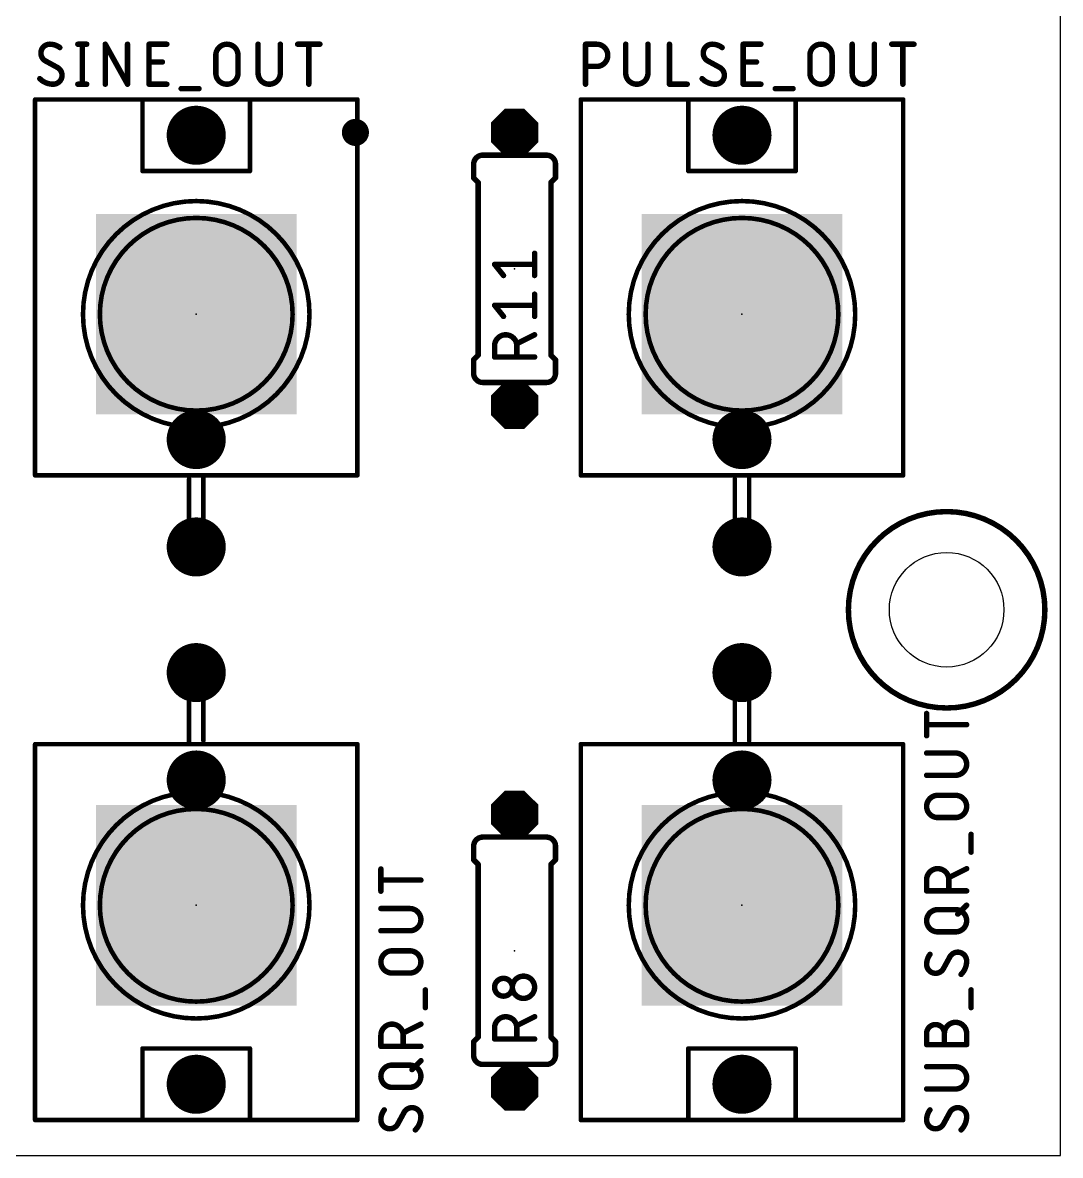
# Model space of a CAD drawing. Extents: x 0 to 48, y 0 to 102.
# Drawn here: x 19.28 to 48.26, y 0 to 31.64 of the extents above; entities that cross this region are included whole.
import ezdxf

# ---------------------------------------------------------------- set-up
doc = ezdxf.new("R2010")
doc.units = 0
for name, color, linetype in [('17', 110, 'CONTINUOUS'), ('18', 110, 'CONTINUOUS'), ('20', 31, 'CONTINUOUS'), ('21', 253, 'CONTINUOUS'), ('23', 53, 'CONTINUOUS'), ('25', 253, 'CONTINUOUS'), ('41', 12, 'CONTINUOUS'), ('51', 253, 'CONTINUOUS')]:
    doc.layers.add(name, color=color, linetype=linetype)

# ---------------------------------------------------------------- blocks, each defined once
blk = doc.blocks.new('RECT')
blk.add_solid([(-0.5, -0.5), (0.5, -0.5), (-0.5, 0.5), (0.5, 0.5)])
blk = doc.blocks.new('ROUNDP')
at = {"const_width": 0.5}
blk.add_lwpolyline([(0, -0.25, 1), (0, 0.25, 1), (0, -0.25)], format="xyb", dxfattribs=at)
blk = doc.blocks.new('OCTAGONP')
at = {"const_width": 0.5}
blk.add_lwpolyline([(-0.25, -0.1036), (-0.25, 0.1036), (-0.1036, 0.25), (0.1036, 0.25), (0.25, 0.1036), (0.25, -0.1036), (0.1036, -0.25), (-0.1036, -0.25), (-0.25, -0.1036), (-0.25, 0.1036)], dxfattribs=at)
blk = doc.blocks.new('ROUNDV')
at = {"const_width": 0.5}
blk.add_lwpolyline([(0, -0.25, 1), (0, 0.25, 1), (0, -0.25)], format="xyb", dxfattribs=at)

msp = doc.modelspace()

# ---------------------------------------------------------------- linework, layer by layer
at = {"layer": '20'}
for p, q in [((48.26, 0), (48.26, 99.06)), ((0, 0), (48.26, 0))]:
    msp.add_line(p, q, dxfattribs=at)
msp.add_circle((45.085, 15.24), 1.6002, dxfattribs=at)
at = {"layer": '21'}
for points, const_width in [([(19.63, 29.495), (22.63, 29.495)], 0.127), ([(19.63, 29.495), (19.63, 18.995)], 0.127), ([(22.63, 29.495), (25.63, 29.495)], 0.127), ([(22.63, 29.495), (22.63, 27.495)], 0.127), ([(25.63, 29.495), (28.63, 29.495)], 0.127), ([(25.63, 27.495), (25.63, 29.495)], 0.127), ([(28.63, 18.995), (28.63, 29.495)], 0.127), ([(34.87, 29.495), (37.87, 29.495)], 0.127), ([(34.87, 29.495), (34.87, 18.995)], 0.127), ([(37.87, 29.495), (40.87, 29.495)], 0.127), ([(37.87, 29.495), (37.87, 27.495)], 0.127), ([(40.87, 29.495), (43.87, 29.495)], 0.127), ([(40.87, 27.495), (40.87, 29.495)], 0.127), ([(43.87, 18.995), (43.87, 29.495)], 0.127), ([(22.63, 27.495), (25.63, 27.495)], 0.127), ([(31.877, 27.686), (31.877, 27.305)], 0.1524), ([(34.163, 27.686), (34.163, 27.305)], 0.1524), ([(37.87, 27.495), (40.87, 27.495)], 0.127), ([(32.004, 27.178), (31.877, 27.305)], 0.1524), ([(32.004, 22.352), (32.004, 27.178)], 0.1524), ([(34.036, 27.178), (34.163, 27.305)], 0.1524), ([(34.036, 22.352), (34.036, 27.178)], 0.1524), ([(32.004, 22.352), (31.877, 22.225)], 0.1524), ([(31.877, 21.844), (31.877, 22.225)], 0.1524), ([(34.036, 22.352), (34.163, 22.225)], 0.1524), ([(34.163, 21.844), (34.163, 22.225)], 0.1524), ([(19.63, 18.995), (24.33, 18.995)], 0.127), ([(24.33, 18.995), (28.63, 18.995)], 0.127), ([(24.33, 16.795), (24.33, 18.995)], 0.127), ([(34.87, 18.995), (39.57, 18.995)], 0.127), ([(39.57, 18.995), (43.87, 18.995)], 0.127), ([(39.57, 16.795), (39.57, 18.995)], 0.127), ([(23.93, 18.895), (23.93, 16.795)], 0.127), ([(39.17, 18.895), (39.17, 16.795)], 0.127), ([(23.93, 16.795), (24.33, 16.795)], 0.127), ([(39.17, 16.795), (39.57, 16.795)], 0.127), ([(24.33, 13.685), (23.93, 13.685)], 0.127), ([(23.93, 13.685), (23.93, 11.485)], 0.127), ([(24.33, 11.585), (24.33, 13.685)], 0.127), ([(39.57, 13.685), (39.17, 13.685)], 0.127), ([(39.17, 13.685), (39.17, 11.485)], 0.127), ([(39.57, 11.585), (39.57, 13.685)], 0.127), ([(23.93, 11.485), (19.63, 11.485)], 0.127), ([(19.63, 11.485), (19.63, 0.985)], 0.127), ([(28.63, 11.485), (23.93, 11.485)], 0.127), ([(28.63, 0.985), (28.63, 11.485)], 0.127), ([(39.17, 11.485), (34.87, 11.485)], 0.127), ([(34.87, 11.485), (34.87, 0.985)], 0.127), ([(43.87, 11.485), (39.17, 11.485)], 0.127), ([(43.87, 0.985), (43.87, 11.485)], 0.127), ([(31.877, 8.636), (31.877, 8.255)], 0.1524), ([(34.163, 8.636), (34.163, 8.255)], 0.1524), ([(32.004, 8.128), (31.877, 8.255)], 0.1524), ([(34.036, 8.128), (34.163, 8.255)], 0.1524), ([(32.004, 3.302), (32.004, 8.128)], 0.1524), ([(34.036, 3.302), (34.036, 8.128)], 0.1524), ([(32.004, 3.302), (31.877, 3.175)], 0.1524), ([(31.877, 2.794), (31.877, 3.175)], 0.1524), ([(34.036, 3.302), (34.163, 3.175)], 0.1524), ([(34.163, 2.794), (34.163, 3.175)], 0.1524), ([(25.63, 2.985), (22.63, 2.985)], 0.127), ([(22.63, 2.985), (22.63, 0.985)], 0.127), ([(25.63, 0.985), (25.63, 2.985)], 0.127), ([(40.87, 2.985), (37.87, 2.985)], 0.127), ([(37.87, 2.985), (37.87, 0.985)], 0.127), ([(40.87, 0.985), (40.87, 2.985)], 0.127), ([(22.63, 0.985), (19.63, 0.985)], 0.127), ([(25.63, 0.985), (22.63, 0.985)], 0.127), ([(28.63, 0.985), (25.63, 0.985)], 0.127), ([(37.87, 0.985), (34.87, 0.985)], 0.127), ([(40.87, 0.985), (37.87, 0.985)], 0.127), ([(43.87, 0.985), (40.87, 0.985)], 0.127)]:
    msp.add_lwpolyline(points, dxfattribs=dict(at, const_width=const_width))
for points, const_width in [([(19.63, 29.5267, 1), (19.63, 29.4633)], 0.0635), ([(19.6618, 29.495, 1), (19.5983, 29.495)], 0.0635), ([(22.63, 29.5267, 1), (22.63, 29.4633)], 0.0635), ([(22.6618, 29.495, 1), (22.5983, 29.495)], 0.0635), ([(22.63, 29.4633, 1), (22.63, 29.5267)], 0.0635), ([(25.63, 29.5267, 1), (25.63, 29.4633)], 0.0635), ([(25.6618, 29.495, 1), (25.5983, 29.495)], 0.0635), ([(25.63, 29.4633, 1), (25.63, 29.5267)], 0.0635), ([(28.6618, 29.495, 1), (28.5983, 29.495)], 0.0635), ([(28.63, 29.4633, 1), (28.63, 29.5267)], 0.0635), ([(34.87, 29.5267, 1), (34.87, 29.4633)], 0.0635), ([(34.9018, 29.495, 1), (34.8383, 29.495)], 0.0635), ([(37.87, 29.5267, 1), (37.87, 29.4633)], 0.0635), ([(37.9018, 29.495, 1), (37.8383, 29.495)], 0.0635), ([(37.87, 29.4633, 1), (37.87, 29.5267)], 0.0635), ([(40.87, 29.5267, 1), (40.87, 29.4633)], 0.0635), ([(40.9018, 29.495, 1), (40.8383, 29.495)], 0.0635), ([(40.87, 29.4633, 1), (40.87, 29.5267)], 0.0635), ([(43.9018, 29.495, 1), (43.8383, 29.495)], 0.0635), ([(43.87, 29.4633, 1), (43.87, 29.5267)], 0.0635), ([(32.131, 27.94, 0.4142), (31.877, 27.686)], 0.1524), ([(32.131, 27.9019, 1), (32.131, 27.9781)], 0.0762), ([(34.163, 27.686, 0.4142), (33.909, 27.94)], 0.1524), ([(33.909, 27.9781, 1), (33.909, 27.9019)], 0.0762), ([(22.63, 27.5267, 1), (22.63, 27.4633)], 0.0635), ([(25.63, 27.4633, 1), (25.63, 27.5267)], 0.0635), ([(31.9151, 27.686, 1), (31.8389, 27.686)], 0.0762), ([(31.8389, 27.686, 1), (31.9151, 27.686)], 0.0762), ([(34.2011, 27.686, 1), (34.1249, 27.686)], 0.0762), ([(34.1249, 27.686, 1), (34.2011, 27.686)], 0.0762), ([(37.87, 27.5267, 1), (37.87, 27.4633)], 0.0635), ([(40.87, 27.4633, 1), (40.87, 27.5267)], 0.0635), ([(22.5983, 27.495, 1), (22.6618, 27.495)], 0.0635), ([(25.5983, 27.495, 1), (25.6618, 27.495)], 0.0635), ([(31.8389, 27.305, 1), (31.9151, 27.305)], 0.0762), ([(31.9039, 27.3319, 1), (31.8501, 27.2781)], 0.0762), ([(32.0421, 27.178, 1), (31.9659, 27.178)], 0.0762), ([(31.9771, 27.1511, 1), (32.0309, 27.2049)], 0.0762), ([(34.0741, 27.178, 1), (33.9979, 27.178)], 0.0762), ([(34.0091, 27.2049, 1), (34.0629, 27.1511)], 0.0762), ([(34.1249, 27.305, 1), (34.2011, 27.305)], 0.0762), ([(34.1899, 27.2781, 1), (34.1361, 27.3319)], 0.0762), ([(37.8383, 27.495, 1), (37.9018, 27.495)], 0.0635), ([(40.8383, 27.495, 1), (40.9018, 27.495)], 0.0635), ([(24.13, 20.3327, 1), (24.13, 26.6573, 1), (24.13, 20.3327)], 0.127), ([(39.37, 20.3327, 1), (39.37, 26.6573, 1), (39.37, 20.3327)], 0.127), ([(24.13, 20.8043, 1), (24.13, 26.1857, 1), (24.13, 20.8043)], 0.127), ([(39.37, 20.8043, 1), (39.37, 26.1857, 1), (39.37, 20.8043)], 0.127), ([(31.9151, 22.225, 1), (31.8389, 22.225)], 0.0762), ([(31.8501, 22.2519, 1), (31.9039, 22.1981)], 0.0762), ([(31.9659, 22.352, 1), (32.0421, 22.352)], 0.0762), ([(32.0309, 22.3251, 1), (31.9771, 22.3789)], 0.0762), ([(33.9979, 22.352, 1), (34.0741, 22.352)], 0.0762), ([(34.0629, 22.3789, 1), (34.0091, 22.3251)], 0.0762), ([(34.2011, 22.225, 1), (34.1249, 22.225)], 0.0762), ([(34.1361, 22.1981, 1), (34.1899, 22.2519)], 0.0762), ([(31.877, 21.844, 0.4142), (32.131, 21.59)], 0.1524), ([(31.9151, 21.844, 1), (31.8389, 21.844)], 0.0762), ([(31.8389, 21.844, 1), (31.9151, 21.844)], 0.0762), ([(33.909, 21.59, 0.4142), (34.163, 21.844)], 0.1524), ([(34.2011, 21.844, 1), (34.1249, 21.844)], 0.0762), ([(34.1249, 21.844, 1), (34.2011, 21.844)], 0.0762), ([(32.131, 21.5519, 1), (32.131, 21.6281)], 0.0762), ([(33.909, 21.6281, 1), (33.909, 21.5519)], 0.0762), ([(19.63, 19.0267, 1), (19.63, 18.9633)], 0.0635), ([(19.5983, 18.995, 1), (19.6618, 18.995)], 0.0635), ([(24.33, 19.0267, 1), (24.33, 18.9633)], 0.0635), ([(24.3618, 18.995, 1), (24.2983, 18.995)], 0.0635), ([(24.33, 18.9633, 1), (24.33, 19.0267)], 0.0635), ([(28.5983, 18.995, 1), (28.6618, 18.995)], 0.0635), ([(28.63, 18.9633, 1), (28.63, 19.0267)], 0.0635), ([(34.87, 19.0267, 1), (34.87, 18.9633)], 0.0635), ([(34.8383, 18.995, 1), (34.9018, 18.995)], 0.0635), ([(39.57, 19.0267, 1), (39.57, 18.9633)], 0.0635), ([(39.6018, 18.995, 1), (39.5382, 18.995)], 0.0635), ([(39.57, 18.9633, 1), (39.57, 19.0267)], 0.0635), ([(43.8383, 18.995, 1), (43.9018, 18.995)], 0.0635), ([(43.87, 18.9633, 1), (43.87, 19.0267)], 0.0635), ([(23.9617, 18.895, 1), (23.8983, 18.895)], 0.0635), ([(39.2018, 18.895, 1), (39.1382, 18.895)], 0.0635), ([(23.93, 16.8268, 1), (23.93, 16.7633)], 0.0635), ([(23.8983, 16.795, 1), (23.9617, 16.795)], 0.0635), ([(24.2983, 16.795, 1), (24.3618, 16.795)], 0.0635), ([(24.33, 16.7633, 1), (24.33, 16.8268)], 0.0635), ([(39.1382, 16.795, 1), (39.2018, 16.795)], 0.0635), ([(39.17, 16.8268, 1), (39.17, 16.7633)], 0.0635), ([(39.5382, 16.795, 1), (39.6018, 16.795)], 0.0635), ([(39.57, 16.7633, 1), (39.57, 16.8268)], 0.0635), ([(23.93, 13.7168, 1), (23.93, 13.6532)], 0.0635), ([(23.9617, 13.685, 1), (23.8983, 13.685)], 0.0635), ([(24.3618, 13.685, 1), (24.2983, 13.685)], 0.0635), ([(24.33, 13.6532, 1), (24.33, 13.7168)], 0.0635), ([(39.2018, 13.685, 1), (39.1382, 13.685)], 0.0635), ([(39.17, 13.7168, 1), (39.17, 13.6532)], 0.0635), ([(39.6018, 13.685, 1), (39.5382, 13.685)], 0.0635), ([(39.57, 13.6532, 1), (39.57, 13.7168)], 0.0635), ([(19.63, 11.5168, 1), (19.63, 11.4533)], 0.0635), ([(19.6618, 11.485, 1), (19.5983, 11.485)], 0.0635), ([(23.93, 11.5168, 1), (23.93, 11.4533)], 0.0635), ([(23.8983, 11.485, 1), (23.9617, 11.485)], 0.0635), ([(23.93, 11.4533, 1), (23.93, 11.5168)], 0.0635), ([(24.2983, 11.585, 1), (24.3618, 11.585)], 0.0635), ([(28.6618, 11.485, 1), (28.5983, 11.485)], 0.0635), ([(28.63, 11.4533, 1), (28.63, 11.5168)], 0.0635), ([(34.87, 11.5168, 1), (34.87, 11.4533)], 0.0635), ([(34.9018, 11.485, 1), (34.8383, 11.485)], 0.0635), ([(39.1382, 11.485, 1), (39.2018, 11.485)], 0.0635), ([(39.17, 11.5168, 1), (39.17, 11.4533)], 0.0635), ([(39.17, 11.4533, 1), (39.17, 11.5168)], 0.0635), ([(39.5382, 11.585, 1), (39.6018, 11.585)], 0.0635), ([(43.9018, 11.485, 1), (43.8383, 11.485)], 0.0635), ([(43.87, 11.4533, 1), (43.87, 11.5168)], 0.0635), ([(24.13, 3.8227, 1), (24.13, 10.1473, 1), (24.13, 3.8227)], 0.127), ([(39.37, 3.8227, 1), (39.37, 10.1473, 1), (39.37, 3.8227)], 0.127), ([(24.13, 4.2943, 1), (24.13, 9.6757, 1), (24.13, 4.2943)], 0.127), ([(39.37, 4.2943, 1), (39.37, 9.6757, 1), (39.37, 4.2943)], 0.127), ([(32.131, 8.89, 0.4142), (31.877, 8.636)], 0.1524), ([(32.131, 8.8519, 1), (32.131, 8.9281)], 0.0762), ([(34.163, 8.636, 0.4142), (33.909, 8.89)], 0.1524), ([(33.909, 8.9281, 1), (33.909, 8.8519)], 0.0762), ([(31.9151, 8.636, 1), (31.8389, 8.636)], 0.0762), ([(31.8389, 8.636, 1), (31.9151, 8.636)], 0.0762), ([(34.2011, 8.636, 1), (34.1249, 8.636)], 0.0762), ([(34.1249, 8.636, 1), (34.2011, 8.636)], 0.0762), ([(31.8389, 8.255, 1), (31.9151, 8.255)], 0.0762), ([(31.9039, 8.2819, 1), (31.8501, 8.2281)], 0.0762), ([(34.1249, 8.255, 1), (34.2011, 8.255)], 0.0762), ([(34.1899, 8.2281, 1), (34.1361, 8.2819)], 0.0762), ([(32.0421, 8.128, 1), (31.9659, 8.128)], 0.0762), ([(31.9771, 8.1011, 1), (32.0309, 8.1549)], 0.0762), ([(34.0741, 8.128, 1), (33.9979, 8.128)], 0.0762), ([(34.0091, 8.1549, 1), (34.0629, 8.1011)], 0.0762), ([(31.9151, 3.175, 1), (31.8389, 3.175)], 0.0762), ([(31.8501, 3.2019, 1), (31.9039, 3.1481)], 0.0762), ([(31.9659, 3.302, 1), (32.0421, 3.302)], 0.0762), ([(32.0309, 3.2751, 1), (31.9771, 3.3289)], 0.0762), ([(33.9979, 3.302, 1), (34.0741, 3.302)], 0.0762), ([(34.0629, 3.3289, 1), (34.0091, 3.2751)], 0.0762), ([(34.2011, 3.175, 1), (34.1249, 3.175)], 0.0762), ([(34.1361, 3.1481, 1), (34.1899, 3.2019)], 0.0762), ([(22.63, 3.0168, 1), (22.63, 2.9533)], 0.0635), ([(22.6618, 2.985, 1), (22.5983, 2.985)], 0.0635), ([(25.6618, 2.985, 1), (25.5983, 2.985)], 0.0635), ([(25.63, 2.9533, 1), (25.63, 3.0168)], 0.0635), ([(31.877, 2.794, 0.4142), (32.131, 2.54)], 0.1524), ([(31.9151, 2.794, 1), (31.8389, 2.794)], 0.0762), ([(33.909, 2.54, 0.4142), (34.163, 2.794)], 0.1524), ([(34.2011, 2.794, 1), (34.1249, 2.794)], 0.0762), ([(37.87, 3.0168, 1), (37.87, 2.9533)], 0.0635), ([(37.9018, 2.985, 1), (37.8383, 2.985)], 0.0635), ([(40.9018, 2.985, 1), (40.8383, 2.985)], 0.0635), ([(40.87, 2.9533, 1), (40.87, 3.0168)], 0.0635), ([(31.8389, 2.794, 1), (31.9151, 2.794)], 0.0762), ([(32.131, 2.5019, 1), (32.131, 2.5781)], 0.0762), ([(33.909, 2.5781, 1), (33.909, 2.5019)], 0.0762), ([(34.1249, 2.794, 1), (34.2011, 2.794)], 0.0762), ([(19.63, 1.0168, 1), (19.63, 0.9533)], 0.0635), ([(19.5983, 0.985, 1), (19.6618, 0.985)], 0.0635), ([(22.63, 1.0168, 1), (22.63, 0.9533)], 0.0635), ([(22.5983, 0.985, 1), (22.6618, 0.985)], 0.0635), ([(22.63, 0.9533, 1), (22.63, 1.0168)], 0.0635), ([(25.63, 1.0168, 1), (25.63, 0.9533)], 0.0635), ([(25.5983, 0.985, 1), (25.6618, 0.985)], 0.0635), ([(25.63, 0.9533, 1), (25.63, 1.0168)], 0.0635), ([(28.5983, 0.985, 1), (28.6618, 0.985)], 0.0635), ([(28.63, 0.9533, 1), (28.63, 1.0168)], 0.0635), ([(34.87, 1.0168, 1), (34.87, 0.9533)], 0.0635), ([(34.8383, 0.985, 1), (34.9018, 0.985)], 0.0635), ([(37.87, 1.0168, 1), (37.87, 0.9533)], 0.0635), ([(37.8383, 0.985, 1), (37.9018, 0.985)], 0.0635), ([(37.87, 0.9533, 1), (37.87, 1.0168)], 0.0635), ([(40.87, 1.0168, 1), (40.87, 0.9533)], 0.0635), ([(40.8383, 0.985, 1), (40.9018, 0.985)], 0.0635), ([(40.87, 0.9533, 1), (40.87, 1.0168)], 0.0635), ([(43.8383, 0.985, 1), (43.9018, 0.985)], 0.0635), ([(43.87, 0.9533, 1), (43.87, 1.0168)], 0.0635)]:
    msp.add_lwpolyline(points, format="xyb", dxfattribs=dict(at, const_width=const_width))
at = {"layer": '23'}
for p in [(33.02, 24.765), (24.13, 23.495), (39.37, 23.495), (24.13, 6.985), (39.37, 6.985), (33.02, 5.715)]:
    msp.add_point(p, dxfattribs=at)
at = {"layer": '25'}
for points, const_width in [([(20.0406, 31.0388, 0.4142), (19.7922, 30.7904)], 0.1524), ([(20.32, 30.9457, 0.1623), (20.0406, 31.0388)], 0.1524), ([(20.0406, 31.0769, 1), (20.0406, 31.0007)], 0.0762), ([(20.0406, 31.0007, 1), (20.0406, 31.0769)], 0.0762), ([(20.2971, 30.9152, 1), (20.3429, 30.9761)], 0.0762), ([(20.8238, 31.0769, 1), (20.8238, 31.0007)], 0.0762), ([(20.986, 31.0388, 1), (20.9098, 31.0388)], 0.0762), ([(21.0721, 31.0007, 1), (21.0721, 31.0769)], 0.0762), ([(21.6281, 31.0388, 1), (21.5519, 31.0388)], 0.0762), ([(21.6233, 31.0573, 1), (21.5567, 31.0203)], 0.0762), ([(22.249, 31.0388, 1), (22.1728, 31.0388)], 0.0762), ([(22.8501, 31.0388, 1), (22.7739, 31.0388)], 0.0762), ([(22.812, 31.0769, 1), (22.812, 31.0007)], 0.0762), ([(23.3087, 31.0007, 1), (23.3087, 31.0769)], 0.0762), ([(25.297, 30.7284, 1), (24.6761, 30.7284)], 0.1524), ([(25.8953, 31.0388, 1), (25.8191, 31.0388)], 0.0762), ([(26.5162, 31.0388, 1), (26.44, 31.0388)], 0.0762), ([(26.9621, 31.0769, 1), (26.9621, 31.0007)], 0.0762), ([(27.3106, 31.0388, 1), (27.2344, 31.0388)], 0.0762), ([(27.583, 31.0007, 1), (27.583, 31.0769)], 0.0762), ([(35.0393, 31.0388, 1), (34.9631, 31.0388)], 0.0762), ([(35.0012, 31.0769, 1), (35.0012, 31.0007)], 0.0762), ([(35.3116, 30.4179, 1), (35.3116, 31.0388)], 0.1524), ([(35.3116, 31.0769, 1), (35.3116, 31.0007)], 0.0762), ([(35.3116, 31.0007, 1), (35.3116, 31.0769)], 0.0762), ([(36.1611, 31.0388, 1), (36.0849, 31.0388)], 0.0762), ([(36.782, 31.0388, 1), (36.7058, 31.0388)], 0.0762), ([(37.3832, 31.0388, 1), (37.307, 31.0388)], 0.0762), ([(38.536, 31.0388, 0.4142), (38.2877, 30.7904)], 0.1524), ([(38.8154, 30.9457, 0.1623), (38.536, 31.0388)], 0.1524), ([(38.536, 31.0769, 1), (38.536, 31.0007)], 0.0762), ([(38.536, 31.0007, 1), (38.536, 31.0769)], 0.0762), ([(38.7926, 30.9152, 1), (38.8383, 30.9761)], 0.0762), ([(39.4406, 31.0388, 1), (39.3644, 31.0388)], 0.0762), ([(39.4025, 31.0769, 1), (39.4025, 31.0007)], 0.0762), ([(39.8992, 31.0007, 1), (39.8992, 31.0769)], 0.0762), ([(41.8874, 30.7284, 1), (41.2665, 30.7284)], 0.1524), ([(42.4857, 31.0388, 1), (42.4095, 31.0388)], 0.0762), ([(43.1066, 31.0388, 1), (43.0304, 31.0388)], 0.0762), ([(43.5525, 31.0769, 1), (43.5525, 31.0007)], 0.0762), ([(43.9011, 31.0388, 1), (43.8249, 31.0388)], 0.0762), ([(44.1734, 31.0007, 1), (44.1734, 31.0769)], 0.0762), ([(19.7922, 30.7904, 0.2656), (19.9164, 30.5731)], 0.1524), ([(19.8303, 30.7904, 1), (19.7541, 30.7904)], 0.0762), ([(19.7541, 30.7904, 1), (19.8303, 30.7904)], 0.0762), ([(24.7142, 30.7284, 1), (24.638, 30.7284)], 0.0762), ([(24.638, 30.7284, 1), (24.7142, 30.7284)], 0.0762), ([(25.3351, 30.7284, 1), (25.2589, 30.7284)], 0.0762), ([(25.2589, 30.7284, 1), (25.3351, 30.7284)], 0.0762), ([(38.2877, 30.7904, 0.2656), (38.4119, 30.5731)], 0.1524), ([(38.3258, 30.7904, 1), (38.2496, 30.7904)], 0.0762), ([(38.2496, 30.7904, 1), (38.3258, 30.7904)], 0.0762), ([(41.3046, 30.7284, 1), (41.2284, 30.7284)], 0.0762), ([(41.2284, 30.7284, 1), (41.3046, 30.7284)], 0.0762), ([(41.9255, 30.7284, 1), (41.8493, 30.7284)], 0.0762), ([(41.8493, 30.7284, 1), (41.9255, 30.7284)], 0.0762), ([(19.9347, 30.6066, 1), (19.8982, 30.5397)], 0.0762), ([(19.8971, 30.5403, 1), (19.9358, 30.606)], 0.0762), ([(20.3821, 30.1696, 0.2656), (20.2579, 30.3869)], 0.1524), ([(20.2773, 30.4197, 1), (20.2386, 30.354)], 0.0762), ([(20.2397, 30.3534, 1), (20.2762, 30.4203)], 0.0762), ([(22.812, 30.5802, 1), (22.812, 30.504)], 0.0762), ([(23.1846, 30.504, 1), (23.1846, 30.5802)], 0.0762), ([(35.0012, 30.456, 1), (35.0012, 30.3798)], 0.0762), ([(35.3116, 30.456, 1), (35.3116, 30.3798)], 0.0762), ([(35.3116, 30.3798, 1), (35.3116, 30.456)], 0.0762), ([(38.4301, 30.6066, 1), (38.3936, 30.5397)], 0.0762), ([(38.3925, 30.5403, 1), (38.4312, 30.606)], 0.0762), ([(38.8775, 30.1696, 0.2656), (38.7533, 30.3869)], 0.1524), ([(38.7727, 30.4197, 1), (38.734, 30.354)], 0.0762), ([(38.7351, 30.3534, 1), (38.7716, 30.4203)], 0.0762), ([(39.4025, 30.5802, 1), (39.4025, 30.504)], 0.0762), ([(39.775, 30.504, 1), (39.775, 30.5802)], 0.0762), ([(19.7612, 30.0764, 0.2), (20.1337, 29.9212)], 0.1524), ([(19.7883, 30.1032, 1), (19.7341, 30.0496)], 0.0762), ([(20.1337, 29.9212, 0.4142), (20.3821, 30.1696)], 0.1524), ([(20.4202, 30.1696, 1), (20.344, 30.1696)], 0.0762), ([(20.344, 30.1696, 1), (20.4202, 30.1696)], 0.0762), ([(24.6761, 30.2316, 1), (25.297, 30.2316)], 0.1524), ([(24.7142, 30.2316, 1), (24.638, 30.2316)], 0.0762), ([(24.638, 30.2316, 1), (24.7142, 30.2316)], 0.0762), ([(25.3351, 30.2316, 1), (25.2589, 30.2316)], 0.0762), ([(25.2589, 30.2316, 1), (25.3351, 30.2316)], 0.0762), ([(25.8572, 30.2316, 1), (26.4781, 30.2316)], 0.1524), ([(25.8953, 30.2316, 1), (25.8191, 30.2316)], 0.0762), ([(25.8191, 30.2316, 1), (25.8953, 30.2316)], 0.0762), ([(26.5162, 30.2316, 1), (26.44, 30.2316)], 0.0762), ([(26.44, 30.2316, 1), (26.5162, 30.2316)], 0.0762), ([(36.123, 30.2316, 1), (36.7439, 30.2316)], 0.1524), ([(36.1611, 30.2316, 1), (36.0849, 30.2316)], 0.0762), ([(36.0849, 30.2316, 1), (36.1611, 30.2316)], 0.0762), ([(36.782, 30.2316, 1), (36.7058, 30.2316)], 0.0762), ([(36.7058, 30.2316, 1), (36.782, 30.2316)], 0.0762), ([(38.2566, 30.0764, 0.2), (38.6292, 29.9212)], 0.1524), ([(38.2837, 30.1032, 1), (38.2296, 30.0496)], 0.0762), ([(38.6292, 29.9212, 0.4142), (38.8775, 30.1696)], 0.1524), ([(38.9156, 30.1696, 1), (38.8394, 30.1696)], 0.0762), ([(38.8394, 30.1696, 1), (38.9156, 30.1696)], 0.0762), ([(41.2665, 30.2316, 1), (41.8874, 30.2316)], 0.1524), ([(41.3046, 30.2316, 1), (41.2284, 30.2316)], 0.0762), ([(41.2284, 30.2316, 1), (41.3046, 30.2316)], 0.0762), ([(41.9255, 30.2316, 1), (41.8493, 30.2316)], 0.0762), ([(41.8493, 30.2316, 1), (41.9255, 30.2316)], 0.0762), ([(42.4476, 30.2316, 1), (43.0685, 30.2316)], 0.1524), ([(42.4857, 30.2316, 1), (42.4095, 30.2316)], 0.0762), ([(42.4095, 30.2316, 1), (42.4857, 30.2316)], 0.0762), ([(43.1066, 30.2316, 1), (43.0304, 30.2316)], 0.0762), ([(43.0304, 30.2316, 1), (43.1066, 30.2316)], 0.0762), ([(20.1337, 29.9593, 1), (20.1337, 29.8831)], 0.0762), ([(20.1337, 29.8831, 1), (20.1337, 29.9593)], 0.0762), ([(20.8238, 29.9593, 1), (20.8238, 29.8831)], 0.0762), ([(20.9098, 29.9212, 1), (20.986, 29.9212)], 0.0762), ([(21.0721, 29.8831, 1), (21.0721, 29.9593)], 0.0762), ([(21.5519, 29.9212, 1), (21.6281, 29.9212)], 0.0762), ([(22.1728, 29.9212, 1), (22.249, 29.9212)], 0.0762), ([(22.1776, 29.9027, 1), (22.2442, 29.9397)], 0.0762), ([(22.812, 29.9593, 1), (22.812, 29.8831)], 0.0762), ([(22.7739, 29.9212, 1), (22.8501, 29.9212)], 0.0762), ([(23.3087, 29.8831, 1), (23.3087, 29.9593)], 0.0762), ([(23.7095, 29.8351, 1), (23.7095, 29.7589)], 0.0762), ([(24.2062, 29.7589, 1), (24.2062, 29.8351)], 0.0762), ([(27.2344, 29.9212, 1), (27.3106, 29.9212)], 0.0762), ([(34.9631, 29.9212, 1), (35.0393, 29.9212)], 0.0762), ([(37.3451, 29.9593, 1), (37.3451, 29.8831)], 0.0762), ([(37.307, 29.9212, 1), (37.3832, 29.9212)], 0.0762), ([(37.8418, 29.8831, 1), (37.8418, 29.9593)], 0.0762), ([(38.6292, 29.9593, 1), (38.6292, 29.8831)], 0.0762), ([(38.6292, 29.8831, 1), (38.6292, 29.9593)], 0.0762), ([(39.4025, 29.9593, 1), (39.4025, 29.8831)], 0.0762), ([(39.3644, 29.9212, 1), (39.4406, 29.9212)], 0.0762), ([(39.8992, 29.8831, 1), (39.8992, 29.9593)], 0.0762), ([(40.2999, 29.8351, 1), (40.2999, 29.7589)], 0.0762), ([(40.7966, 29.7589, 1), (40.7966, 29.8351)], 0.0762), ([(43.8249, 29.9212, 1), (43.9011, 29.9212)], 0.0762), ([(33.6169, 25.1989, 1), (33.5407, 25.1989)], 0.0762), ([(32.491, 24.9122, 1), (32.4314, 24.8646)], 0.0762), ([(32.4612, 24.9265, 1), (32.4612, 24.8503)], 0.0762), ([(33.5788, 24.8503, 1), (33.5788, 24.9265)], 0.0762), ([(32.6798, 24.5542, 1), (32.7393, 24.6018)], 0.0762), ([(33.5407, 24.578, 1), (33.6169, 24.578)], 0.0762), ([(33.6169, 24.0559, 1), (33.5407, 24.0559)], 0.0762), ([(32.491, 23.7692, 1), (32.4314, 23.7216)], 0.0762), ([(32.4612, 23.7835, 1), (32.4612, 23.7073)], 0.0762), ([(33.5788, 23.7073, 1), (33.5788, 23.7835)], 0.0762), ([(32.6798, 23.4112, 1), (32.7393, 23.4588)], 0.0762), ([(33.5407, 23.435, 1), (33.6169, 23.435)], 0.0762), ([(33.0821, 22.6116, 1), (32.4612, 22.6116)], 0.1524), ([(33.5958, 22.888, 1), (33.5618, 22.9562)], 0.0762), ([(32.4993, 22.6116, 1), (32.4231, 22.6116)], 0.0762), ([(32.4231, 22.6116, 1), (32.4993, 22.6116)], 0.0762), ([(33.0651, 22.7078, 1), (33.0991, 22.6397)], 0.0762), ([(33.1202, 22.6116, 1), (33.044, 22.6116)], 0.0762), ([(33.044, 22.6116, 1), (33.1202, 22.6116)], 0.0762), ([(32.4612, 22.3393, 1), (32.4612, 22.2631)], 0.0762), ([(32.4231, 22.3012, 1), (32.4993, 22.3012)], 0.0762), ([(33.044, 22.3012, 1), (33.1202, 22.3012)], 0.0762), ([(33.5788, 22.2631, 1), (33.5788, 22.3393)], 0.0762), ([(45.085, 12.4968, 1), (45.085, 17.9832, 1), (45.085, 12.4968)], 0.1524), ([(44.5643, 12.343, 1), (44.4881, 12.343)], 0.0762), ([(44.5262, 12.0706, 1), (44.5262, 11.9944)], 0.0762), ([(45.6438, 11.9944, 1), (45.6438, 12.0706)], 0.0762), ([(44.4881, 11.7221, 1), (44.5643, 11.7221)], 0.0762), ([(44.5262, 11.2762, 1), (44.5262, 11.2)], 0.0762), ([(45.3334, 10.6172, 1), (45.3334, 11.2381)], 0.1524), ([(45.3334, 11.2762, 1), (45.3334, 11.2)], 0.0762), ([(45.3334, 11.2, 1), (45.3334, 11.2762)], 0.0762), ([(44.5262, 10.6553, 1), (44.5262, 10.5791)], 0.0762), ([(45.3334, 10.6553, 1), (45.3334, 10.5791)], 0.0762), ([(45.3334, 10.5791, 1), (45.3334, 10.6553)], 0.0762), ([(44.8366, 10.057, 1), (44.8366, 9.4361)], 0.1524), ([(44.8366, 10.0951, 1), (44.8366, 10.0189)], 0.0762), ([(44.8366, 10.0189, 1), (44.8366, 10.0951)], 0.0762), ([(45.3334, 9.4361, 1), (45.3334, 10.057)], 0.1524), ([(45.3334, 10.0951, 1), (45.3334, 10.0189)], 0.0762), ([(45.3334, 10.0189, 1), (45.3334, 10.0951)], 0.0762), ([(44.8366, 9.4742, 1), (44.8366, 9.398)], 0.0762), ([(44.8366, 9.398, 1), (44.8366, 9.4742)], 0.0762), ([(45.3334, 9.4742, 1), (45.3334, 9.398)], 0.0762), ([(45.3334, 9.398, 1), (45.3334, 9.4742)], 0.0762), ([(45.8061, 8.9662, 1), (45.7299, 8.9662)], 0.0762), ([(45.7299, 8.4695, 1), (45.8061, 8.4695)], 0.0762), ([(29.3243, 7.9996, 1), (29.2481, 7.9996)], 0.0762), ([(45.1471, 7.6983, 1), (44.5262, 7.6983)], 0.1524), ([(45.6608, 7.9747, 1), (45.6268, 8.0429)], 0.0762), ([(29.2862, 7.7272, 1), (29.2862, 7.651)], 0.0762), ([(30.4038, 7.651, 1), (30.4038, 7.7272)], 0.0762), ([(44.5643, 7.6983, 1), (44.4881, 7.6983)], 0.0762), ([(44.4881, 7.6983, 1), (44.5643, 7.6983)], 0.0762), ([(45.1301, 7.7945, 1), (45.1641, 7.7263)], 0.0762), ([(45.1852, 7.6983, 1), (45.109, 7.6983)], 0.0762), ([(45.109, 7.6983, 1), (45.1852, 7.6983)], 0.0762), ([(29.2481, 7.3787, 1), (29.3243, 7.3787)], 0.0762), ([(44.5262, 7.426, 1), (44.5262, 7.3498)], 0.0762), ([(44.4881, 7.3879, 1), (44.5643, 7.3879)], 0.0762), ([(45.109, 7.3879, 1), (45.1852, 7.3879)], 0.0762), ([(45.6438, 7.3498, 1), (45.6438, 7.426)], 0.0762), ([(29.2862, 6.9328, 1), (29.2862, 6.8566)], 0.0762), ([(30.0934, 6.2738, 1), (30.0934, 6.8947)], 0.1524), ([(30.0934, 6.9328, 1), (30.0934, 6.8566)], 0.0762), ([(30.0934, 6.8566, 1), (30.0934, 6.9328)], 0.0762), ([(45.6707, 6.961, 1), (45.6169, 7.0149)], 0.0762), ([(44.8366, 6.8638, 1), (44.8366, 6.2429)], 0.1524), ([(44.8366, 6.9019, 1), (44.8366, 6.8257)], 0.0762), ([(44.8366, 6.8257, 1), (44.8366, 6.9019)], 0.0762), ([(45.3334, 6.2429, 1), (45.3334, 6.8638)], 0.1524), ([(45.3334, 6.9019, 1), (45.3334, 6.8257)], 0.0762), ([(45.3334, 6.8257, 1), (45.3334, 6.9019)], 0.0762), ([(45.3685, 6.7665, 1), (45.4224, 6.7126)], 0.0762), ([(29.2862, 6.3119, 1), (29.2862, 6.2357)], 0.0762), ([(30.0934, 6.3119, 1), (30.0934, 6.2357)], 0.0762), ([(30.0934, 6.2357, 1), (30.0934, 6.3119)], 0.0762), ([(44.8366, 6.281, 1), (44.8366, 6.2048)], 0.0762), ([(44.8366, 6.2048, 1), (44.8366, 6.281)], 0.0762), ([(45.3334, 6.281, 1), (45.3334, 6.2048)], 0.0762), ([(45.3334, 6.2048, 1), (45.3334, 6.281)], 0.0762), ([(29.5966, 5.7136, 1), (29.5966, 5.0927)], 0.1524), ([(29.5966, 5.7517, 1), (29.5966, 5.6755)], 0.0762), ([(29.5966, 5.6755, 1), (29.5966, 5.7517)], 0.0762), ([(30.0934, 5.0927, 1), (30.0934, 5.7136)], 0.1524), ([(30.0934, 5.7517, 1), (30.0934, 5.6755)], 0.0762), ([(30.0934, 5.6755, 1), (30.0934, 5.7517)], 0.0762), ([(45.3954, 5.6755, 0.2656), (45.1781, 5.5513)], 0.1524), ([(45.6438, 5.4271, 0.4142), (45.3954, 5.6755)], 0.1524), ([(45.3954, 5.7136, 1), (45.3954, 5.6374)], 0.0762), ([(45.3954, 5.6374, 1), (45.3954, 5.7136)], 0.0762), ([(44.6193, 5.6134, 0.1623), (44.5262, 5.334)], 0.1524), ([(44.5262, 5.334, 0.4142), (44.7746, 5.0856)], 0.1524), ([(44.5643, 5.334, 1), (44.4881, 5.334)], 0.0762), ([(44.6498, 5.5905, 1), (44.5889, 5.6363)], 0.0762), ([(45.1453, 5.5706, 1), (45.211, 5.532)], 0.0762), ([(45.2116, 5.5331, 1), (45.1447, 5.5695)], 0.0762), ([(45.4886, 5.0546, 0.2), (45.6438, 5.4271)], 0.1524), ([(45.6819, 5.4271, 1), (45.6057, 5.4271)], 0.0762), ([(45.6057, 5.4271, 1), (45.6819, 5.4271)], 0.0762), ([(29.5966, 5.1308, 1), (29.5966, 5.0546)], 0.0762), ([(29.5966, 5.0546, 1), (29.5966, 5.1308)], 0.0762), ([(30.0934, 5.1308, 1), (30.0934, 5.0546)], 0.0762), ([(30.0934, 5.0546, 1), (30.0934, 5.1308)], 0.0762), ([(33.2684, 5.0059, 1), (33.2684, 4.385)], 0.1524), ([(33.2684, 4.385, 1), (33.2684, 5.0059)], 0.1524), ([(33.2684, 5.044, 1), (33.2684, 4.9678)], 0.0762), ([(33.2684, 4.9678, 1), (33.2684, 5.044)], 0.0762), ([(44.4881, 5.334, 1), (44.5643, 5.334)], 0.0762), ([(44.7746, 5.0856, 0.2656), (44.9919, 5.2098)], 0.1524), ([(44.7746, 5.1237, 1), (44.7746, 5.0475)], 0.0762), ([(44.7746, 5.0475, 1), (44.7746, 5.1237)], 0.0762), ([(44.9584, 5.2281, 1), (45.0253, 5.1916)], 0.0762), ([(45.0247, 5.1905, 1), (44.959, 5.2292)], 0.0762), ([(45.4617, 5.0816, 1), (45.5154, 5.0275)], 0.0762), ([(32.7096, 4.9438, 1), (32.7096, 4.4471)], 0.1524), ([(32.7096, 4.4471, 1), (32.7096, 4.9438)], 0.1524), ([(32.7096, 4.9819, 1), (32.7096, 4.9057)], 0.0762), ([(32.7096, 4.9057, 1), (32.7096, 4.9819)], 0.0762), ([(30.5661, 4.6228, 1), (30.4899, 4.6228)], 0.0762), ([(32.7096, 4.4852, 1), (32.7096, 4.409)], 0.0762), ([(32.7096, 4.409, 1), (32.7096, 4.4852)], 0.0762), ([(33.2684, 4.4231, 1), (33.2684, 4.3469)], 0.0762), ([(33.2684, 4.3469, 1), (33.2684, 4.4231)], 0.0762), ([(45.8061, 4.6228, 1), (45.7299, 4.6228)], 0.0762), ([(30.4899, 4.1261, 1), (30.5661, 4.1261)], 0.0762), ([(45.7299, 4.1261, 1), (45.8061, 4.1261)], 0.0762), ([(33.0821, 3.5616, 1), (32.4612, 3.5616)], 0.1524), ([(33.5958, 3.838, 1), (33.5618, 3.9062)], 0.0762), ([(29.9071, 3.3549, 1), (29.2862, 3.3549)], 0.1524), ([(29.8901, 3.4511, 1), (29.9241, 3.383)], 0.0762), ([(30.4208, 3.6313, 1), (30.3868, 3.6995)], 0.0762), ([(32.4993, 3.5616, 1), (32.4231, 3.5616)], 0.0762), ([(32.4231, 3.5616, 1), (32.4993, 3.5616)], 0.0762), ([(33.0651, 3.6578, 1), (33.0991, 3.5897)], 0.0762), ([(33.1202, 3.5616, 1), (33.044, 3.5616)], 0.0762), ([(33.044, 3.5616, 1), (33.1202, 3.5616)], 0.0762), ([(45.0229, 3.405, 1), (44.5262, 3.405)], 0.1524), ([(44.5643, 3.405, 1), (44.4881, 3.405)], 0.0762), ([(45.6438, 3.405, 1), (45.0229, 3.405)], 0.1524), ([(45.061, 3.405, 1), (44.9848, 3.405)], 0.0762), ([(45.6819, 3.405, 1), (45.6057, 3.405)], 0.0762), ([(29.3243, 3.3549, 1), (29.2481, 3.3549)], 0.0762), ([(29.2481, 3.3549, 1), (29.3243, 3.3549)], 0.0762), ([(29.9452, 3.3549, 1), (29.869, 3.3549)], 0.0762), ([(29.869, 3.3549, 1), (29.9452, 3.3549)], 0.0762), ([(32.4612, 3.2893, 1), (32.4612, 3.2131)], 0.0762), ([(32.4231, 3.2512, 1), (32.4993, 3.2512)], 0.0762), ([(33.044, 3.2512, 1), (33.1202, 3.2512)], 0.0762), ([(33.5788, 3.2131, 1), (33.5788, 3.2893)], 0.0762), ([(44.4881, 3.405, 1), (44.5643, 3.405)], 0.0762), ([(44.5262, 3.1327, 1), (44.5262, 3.0565)], 0.0762), ([(44.9848, 3.405, 1), (45.061, 3.405)], 0.0762), ([(44.9848, 3.405, 1), (45.061, 3.405)], 0.0762), ([(45.6057, 3.405, 1), (45.6819, 3.405)], 0.0762), ([(45.6438, 3.0565, 1), (45.6438, 3.1327)], 0.0762), ([(29.2862, 3.0826, 1), (29.2862, 3.0064)], 0.0762), ([(29.2481, 3.0445, 1), (29.3243, 3.0445)], 0.0762), ([(29.869, 3.0445, 1), (29.9452, 3.0445)], 0.0762), ([(30.4038, 3.0064, 1), (30.4038, 3.0826)], 0.0762), ([(44.4881, 3.0946, 1), (44.5643, 3.0946)], 0.0762), ([(44.9848, 3.0946, 1), (45.061, 3.0946)], 0.0762), ([(45.6057, 3.0946, 1), (45.6819, 3.0946)], 0.0762), ([(29.5966, 2.5204, 1), (29.5966, 1.8995)], 0.1524), ([(29.5966, 2.5585, 1), (29.5966, 2.4823)], 0.0762), ([(29.5966, 2.4823, 1), (29.5966, 2.5585)], 0.0762), ([(30.0934, 1.8995, 1), (30.0934, 2.5204)], 0.1524), ([(30.0934, 2.5585, 1), (30.0934, 2.4823)], 0.0762), ([(30.0934, 2.4823, 1), (30.0934, 2.5585)], 0.0762), ([(30.4307, 2.6176, 1), (30.3769, 2.6715)], 0.0762), ([(44.5262, 2.5132, 1), (44.5262, 2.437)], 0.0762), ([(45.3334, 1.8542, 1), (45.3334, 2.4751)], 0.1524), ([(45.3334, 2.5132, 1), (45.3334, 2.437)], 0.0762), ([(45.3334, 2.437, 1), (45.3334, 2.5132)], 0.0762), ([(30.1285, 2.4231, 1), (30.1824, 2.3693)], 0.0762), ([(29.5966, 1.9376, 1), (29.5966, 1.8614)], 0.0762), ([(29.5966, 1.8614, 1), (29.5966, 1.9376)], 0.0762), ([(30.0934, 1.9376, 1), (30.0934, 1.8614)], 0.0762), ([(30.0934, 1.8614, 1), (30.0934, 1.9376)], 0.0762), ([(44.5262, 1.8923, 1), (44.5262, 1.8161)], 0.0762), ([(45.3334, 1.8923, 1), (45.3334, 1.8161)], 0.0762), ([(45.3334, 1.8161, 1), (45.3334, 1.8923)], 0.0762), ([(29.3793, 1.27, 0.1623), (29.2862, 0.9906)], 0.1524), ([(29.4098, 1.2471, 1), (29.3489, 1.2929)], 0.0762), ([(30.1554, 1.3321, 0.2656), (29.9381, 1.2079)], 0.1524), ([(29.9716, 1.1897, 1), (29.9047, 1.2262)], 0.0762), ([(30.4038, 1.0837, 0.4142), (30.1554, 1.3321)], 0.1524), ([(30.1554, 1.3702, 1), (30.1554, 1.294)], 0.0762), ([(30.1554, 1.294, 1), (30.1554, 1.3702)], 0.0762), ([(44.6193, 1.27, 0.1623), (44.5262, 0.9906)], 0.1524), ([(44.6498, 1.2471, 1), (44.5889, 1.2929)], 0.0762), ([(45.3954, 1.3321, 0.2656), (45.1781, 1.2079)], 0.1524), ([(45.2116, 1.1897, 1), (45.1447, 1.2262)], 0.0762), ([(45.6438, 1.0837, 0.4142), (45.3954, 1.3321)], 0.1524), ([(45.3954, 1.3702, 1), (45.3954, 1.294)], 0.0762), ([(45.3954, 1.294, 1), (45.3954, 1.3702)], 0.0762), ([(29.2862, 0.9906, 0.4142), (29.5346, 0.7422)], 0.1524), ([(29.3243, 0.9906, 1), (29.2481, 0.9906)], 0.0762), ([(29.2481, 0.9906, 1), (29.3243, 0.9906)], 0.0762), ([(29.9053, 1.2273, 1), (29.971, 1.1886)], 0.0762), ([(30.2486, 0.7112, 0.2), (30.4038, 1.0837)], 0.1524), ([(30.4419, 1.0837, 1), (30.3657, 1.0837)], 0.0762), ([(30.3657, 1.0837, 1), (30.4419, 1.0837)], 0.0762), ([(44.5262, 0.9906, 0.4142), (44.7746, 0.7422)], 0.1524), ([(44.5643, 0.9906, 1), (44.4881, 0.9906)], 0.0762), ([(44.4881, 0.9906, 1), (44.5643, 0.9906)], 0.0762), ([(45.1453, 1.2273, 1), (45.211, 1.1886)], 0.0762), ([(45.4886, 0.7112, 0.2), (45.6438, 1.0837)], 0.1524), ([(45.6819, 1.0837, 1), (45.6057, 1.0837)], 0.0762), ([(45.6057, 1.0837, 1), (45.6819, 1.0837)], 0.0762), ([(29.5346, 0.7422, 0.2656), (29.7519, 0.8664)], 0.1524), ([(29.5346, 0.7803, 1), (29.5346, 0.7041)], 0.0762), ([(29.5346, 0.7041, 1), (29.5346, 0.7803)], 0.0762), ([(29.7184, 0.8847, 1), (29.7853, 0.8482)], 0.0762), ([(29.7847, 0.8471, 1), (29.719, 0.8858)], 0.0762), ([(30.2217, 0.7383, 1), (30.2754, 0.6841)], 0.0762), ([(44.7746, 0.7422, 0.2656), (44.9919, 0.8664)], 0.1524), ([(44.7746, 0.7803, 1), (44.7746, 0.7041)], 0.0762), ([(44.7746, 0.7041, 1), (44.7746, 0.7803)], 0.0762), ([(44.9584, 0.8847, 1), (45.0253, 0.8482)], 0.0762), ([(45.0247, 0.8471, 1), (44.959, 0.8858)], 0.0762), ([(45.4617, 0.7383, 1), (45.5154, 0.6841)], 0.0762)]:
    msp.add_lwpolyline(points, format="xyb", dxfattribs=dict(at, const_width=const_width))
at = {"layer": '25', "const_width": 0.1524}
for points in [[(20.8238, 31.0388), (21.0721, 31.0388)], [(20.9479, 31.0388), (20.9479, 29.9212)], [(21.59, 29.9212), (21.59, 31.0388)], [(21.59, 31.0388), (22.2109, 29.9212)], [(22.2109, 29.9212), (22.2109, 31.0388)], [(22.812, 29.9212), (22.812, 31.0388)], [(22.812, 31.0388), (23.3087, 31.0388)], [(25.8572, 31.0388), (25.8572, 30.2316)], [(26.4781, 30.2316), (26.4781, 31.0388)], [(26.9621, 31.0388), (27.583, 31.0388)], [(27.2725, 29.9212), (27.2725, 31.0388)], [(35.0012, 29.9212), (35.0012, 31.0388)], [(35.0012, 31.0388), (35.3116, 31.0388)], [(36.123, 31.0388), (36.123, 30.2316)], [(36.7439, 30.2316), (36.7439, 31.0388)], [(37.3451, 31.0388), (37.3451, 29.9212)], [(39.4025, 29.9212), (39.4025, 31.0388)], [(39.4025, 31.0388), (39.8992, 31.0388)], [(42.4476, 31.0388), (42.4476, 30.2316)], [(43.0685, 30.2316), (43.0685, 31.0388)], [(43.5525, 31.0388), (44.1734, 31.0388)], [(43.863, 29.9212), (43.863, 31.0388)], [(24.6761, 30.2316), (24.6761, 30.7284)], [(25.297, 30.7284), (25.297, 30.2316)], [(41.2665, 30.2316), (41.2665, 30.7284)], [(41.8874, 30.7284), (41.8874, 30.2316)], [(20.2579, 30.3869), (19.9164, 30.5731)], [(22.812, 30.5421), (23.1846, 30.5421)], [(35.3116, 30.4179), (35.0012, 30.4179)], [(38.7533, 30.3869), (38.4119, 30.5731)], [(39.4025, 30.5421), (39.775, 30.5421)], [(20.8238, 29.9212), (21.0721, 29.9212)], [(23.3087, 29.9212), (22.812, 29.9212)], [(23.7095, 29.797), (24.2062, 29.797)], [(37.3451, 29.9212), (37.8418, 29.9212)], [(39.8992, 29.9212), (39.4025, 29.9212)], [(40.2999, 29.797), (40.7966, 29.797)], [(33.5788, 24.578), (33.5788, 25.1989)], [(32.7096, 24.578), (32.4612, 24.8884)], [(32.4612, 24.8884), (33.5788, 24.8884)], [(33.5788, 23.435), (33.5788, 24.0559)], [(32.7096, 23.435), (32.4612, 23.7454)], [(32.4612, 23.7454), (33.5788, 23.7454)], [(33.5788, 22.9221), (33.0821, 22.6737)], [(32.4612, 22.3012), (32.4612, 22.6116)], [(33.0821, 22.6116), (33.0821, 22.3012)], [(33.5788, 22.3012), (32.4612, 22.3012)], [(44.5262, 11.7221), (44.5262, 12.343)], [(45.6438, 12.0325), (44.5262, 12.0325)], [(45.3334, 11.2381), (44.5262, 11.2381)], [(44.5262, 10.6172), (45.3334, 10.6172)], [(44.8366, 10.057), (45.3334, 10.057)], [(45.3334, 9.4361), (44.8366, 9.4361)], [(45.768, 8.4695), (45.768, 8.9662)], [(29.2862, 7.3787), (29.2862, 7.9996)], [(45.6438, 8.0088), (45.1471, 7.7604)], [(30.4038, 7.6891), (29.2862, 7.6891)], [(44.5262, 7.3879), (44.5262, 7.6983)], [(45.1471, 7.6983), (45.1471, 7.3879)], [(45.6438, 7.3879), (44.5262, 7.3879)], [(30.0934, 6.8947), (29.2862, 6.8947)], [(45.3954, 6.7396), (45.6438, 6.9879)], [(44.8366, 6.8638), (45.3334, 6.8638)], [(29.2862, 6.2738), (30.0934, 6.2738)], [(45.3334, 6.2429), (44.8366, 6.2429)], [(29.5966, 5.7136), (30.0934, 5.7136)], [(45.1781, 5.5513), (44.9919, 5.2098)], [(30.0934, 5.0927), (29.5966, 5.0927)], [(30.528, 4.1261), (30.528, 4.6228)], [(45.768, 4.1261), (45.768, 4.6228)], [(33.5788, 3.8721), (33.0821, 3.6237)], [(30.4038, 3.6654), (29.9071, 3.417)], [(32.4612, 3.2512), (32.4612, 3.5616)], [(33.0821, 3.5616), (33.0821, 3.2512)], [(44.5262, 3.0946), (44.5262, 3.405)], [(45.0229, 3.0946), (45.0229, 3.405)], [(45.6438, 3.405), (45.6438, 3.0946)], [(29.2862, 3.0445), (29.2862, 3.3549)], [(29.9071, 3.3549), (29.9071, 3.0445)], [(33.5788, 3.2512), (32.4612, 3.2512)], [(45.6438, 3.0946), (44.5262, 3.0946)], [(30.4038, 3.0445), (29.2862, 3.0445)], [(29.5966, 2.5204), (30.0934, 2.5204)], [(30.1554, 2.3962), (30.4038, 2.6445)], [(45.3334, 2.4751), (44.5262, 2.4751)], [(30.0934, 1.8995), (29.5966, 1.8995)], [(44.5262, 1.8542), (45.3334, 1.8542)], [(29.9381, 1.2079), (29.7519, 0.8664)], [(45.1781, 1.2079), (44.9919, 0.8664)]]:
    msp.add_lwpolyline(points, dxfattribs=at)
at = {"layer": '51'}
for points, const_width in [([(33.02, 28.575), (33.02, 28.194)], 0.6096), ([(32.131, 27.94), (33.909, 27.94)], 0.1524), ([(32.131, 21.59), (33.909, 21.59)], 0.1524), ([(33.02, 21.336), (33.02, 20.955)], 0.6096), ([(33.02, 9.525), (33.02, 9.144)], 0.6096), ([(32.131, 8.89), (33.909, 8.89)], 0.1524), ([(32.131, 2.54), (33.909, 2.54)], 0.1524), ([(33.02, 2.286), (33.02, 1.905)], 0.6096)]:
    msp.add_lwpolyline(points, dxfattribs=dict(at, const_width=const_width))
for points, const_width in [([(33.1724, 28.575, 1), (32.8676, 28.575)], 0.3048), ([(32.8676, 28.194, 1), (33.1724, 28.194)], 0.3048), ([(32.131, 27.9781, 1), (32.131, 27.9019)], 0.0762), ([(33.909, 27.9019, 1), (33.909, 27.9781)], 0.0762), ([(32.131, 21.6281, 1), (32.131, 21.5519)], 0.0762), ([(33.1724, 21.336, 1), (32.8676, 21.336)], 0.3048), ([(33.909, 21.5519, 1), (33.909, 21.6281)], 0.0762), ([(32.8676, 20.955, 1), (33.1724, 20.955)], 0.3048), ([(33.1724, 9.525, 1), (32.8676, 9.525)], 0.3048), ([(32.8676, 9.144, 1), (33.1724, 9.144)], 0.3048), ([(32.131, 8.9281, 1), (32.131, 8.8519)], 0.0762), ([(33.909, 8.8519, 1), (33.909, 8.9281)], 0.0762), ([(32.131, 2.5781, 1), (32.131, 2.5019)], 0.0762), ([(33.1724, 2.286, 1), (32.8676, 2.286)], 0.3048), ([(33.909, 2.5019, 1), (33.909, 2.5781)], 0.0762), ([(32.8676, 1.905, 1), (33.1724, 1.905)], 0.3048)]:
    msp.add_lwpolyline(points, format="xyb", dxfattribs=dict(at, const_width=const_width))

# ---------------------------------------------------------------- block references
at = {"layer": '17', "xscale": 1.65, "yscale": 1.65}
for p in [(24.13, 28.495), (24.13, 28.495), (39.37, 28.495), (39.37, 28.495), (24.13, 19.995), (24.13, 19.995), (39.37, 19.995), (39.37, 19.995), (24.13, 16.995), (24.13, 16.995), (39.37, 16.995), (39.37, 16.995)]:
    msp.add_blockref('ROUNDP', p, dxfattribs=at)
at = {"layer": '17'}
for name, p, xscale, yscale, rotation in [('OCTAGONP', (33.02, 28.575), 1.3208, 1.3208, 270), ('OCTAGONP', (33.02, 28.575), 1.3208, 1.3208, 270), ('OCTAGONP', (33.02, 20.955), 1.3208, 1.3208, 270), ('OCTAGONP', (33.02, 20.955), 1.3208, 1.3208, 270), ('ROUNDP', (24.13, 13.485), 1.65, 1.65, 180), ('ROUNDP', (24.13, 13.485), 1.65, 1.65, 180), ('ROUNDP', (39.37, 13.485), 1.65, 1.65, 180), ('ROUNDP', (39.37, 13.485), 1.65, 1.65, 180), ('ROUNDP', (24.13, 10.485), 1.65, 1.65, 180), ('ROUNDP', (24.13, 10.485), 1.65, 1.65, 180), ('ROUNDP', (39.37, 10.485), 1.65, 1.65, 180), ('ROUNDP', (39.37, 10.485), 1.65, 1.65, 180), ('OCTAGONP', (33.02, 9.525), 1.3208, 1.3208, 270), ('OCTAGONP', (33.02, 9.525), 1.3208, 1.3208, 270), ('ROUNDP', (24.13, 1.985), 1.65, 1.65, 180), ('ROUNDP', (24.13, 1.985), 1.65, 1.65, 180), ('OCTAGONP', (33.02, 1.905), 1.3208, 1.3208, 270), ('OCTAGONP', (33.02, 1.905), 1.3208, 1.3208, 270), ('ROUNDP', (39.37, 1.985), 1.65, 1.65, 180), ('ROUNDP', (39.37, 1.985), 1.65, 1.65, 180)]:
    msp.add_blockref(name, p, dxfattribs=dict(at, xscale=xscale, yscale=yscale, rotation=rotation))
at = {"layer": '18', "xscale": 0.7564, "yscale": 0.7564}
msp.add_blockref('ROUNDV', (28.575, 28.575), dxfattribs=at)
msp.add_blockref('ROUNDV', (28.575, 28.575), dxfattribs=at)
at = {"layer": '41', "xscale": 5.6, "yscale": 5.6}
for p in [(24.13, 23.495), (39.37, 23.495)]:
    msp.add_blockref('RECT', p, dxfattribs=at)
at = {"layer": '41', "xscale": 5.6, "yscale": 5.6, "rotation": 180}
for p in [(24.13, 6.985), (39.37, 6.985)]:
    msp.add_blockref('RECT', p, dxfattribs=at)
at = {"layer": '51', "xscale": 0.254, "yscale": 0.6096, "rotation": 270}
for p in [(33.02, 28.067), (33.02, 21.463), (33.02, 9.017), (33.02, 2.413)]:
    msp.add_blockref('RECT', p, dxfattribs=at)

doc.saveas('drawing.dxf')
